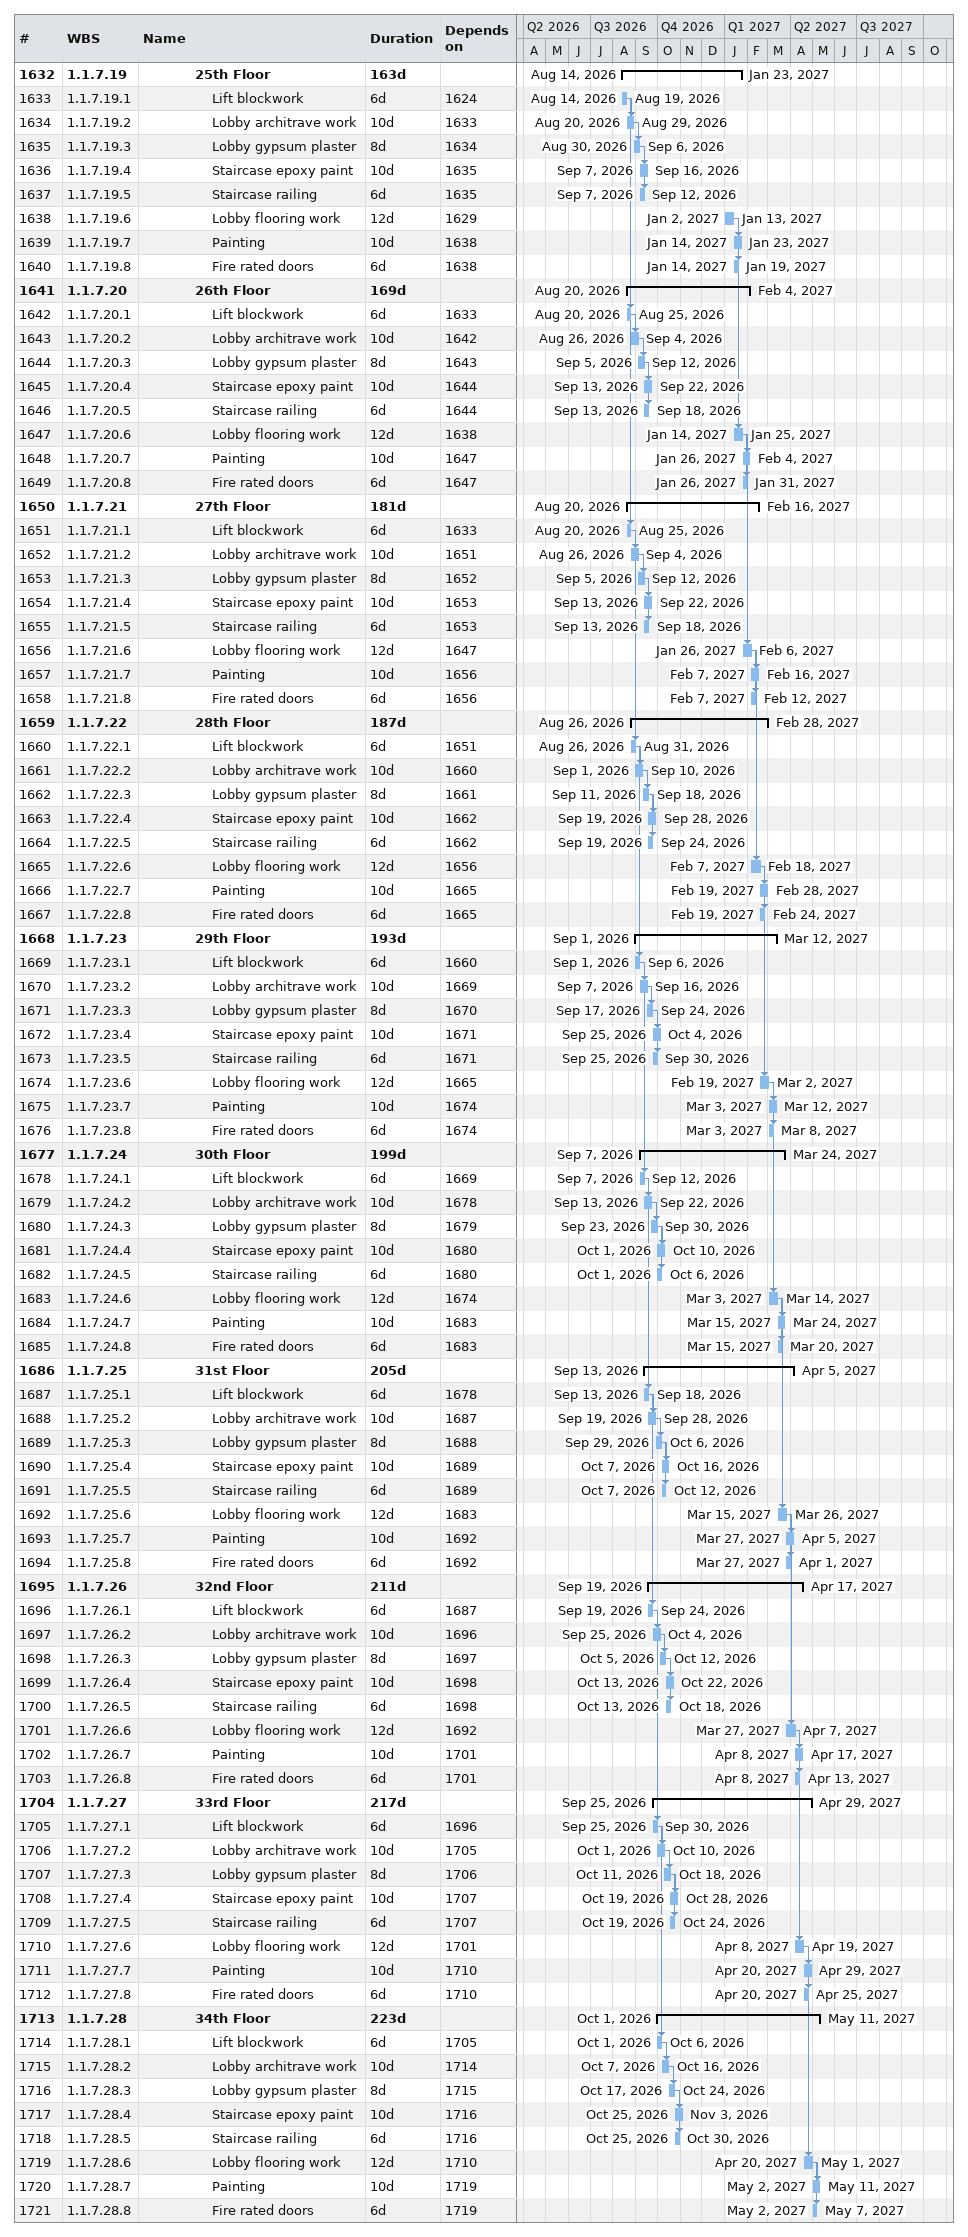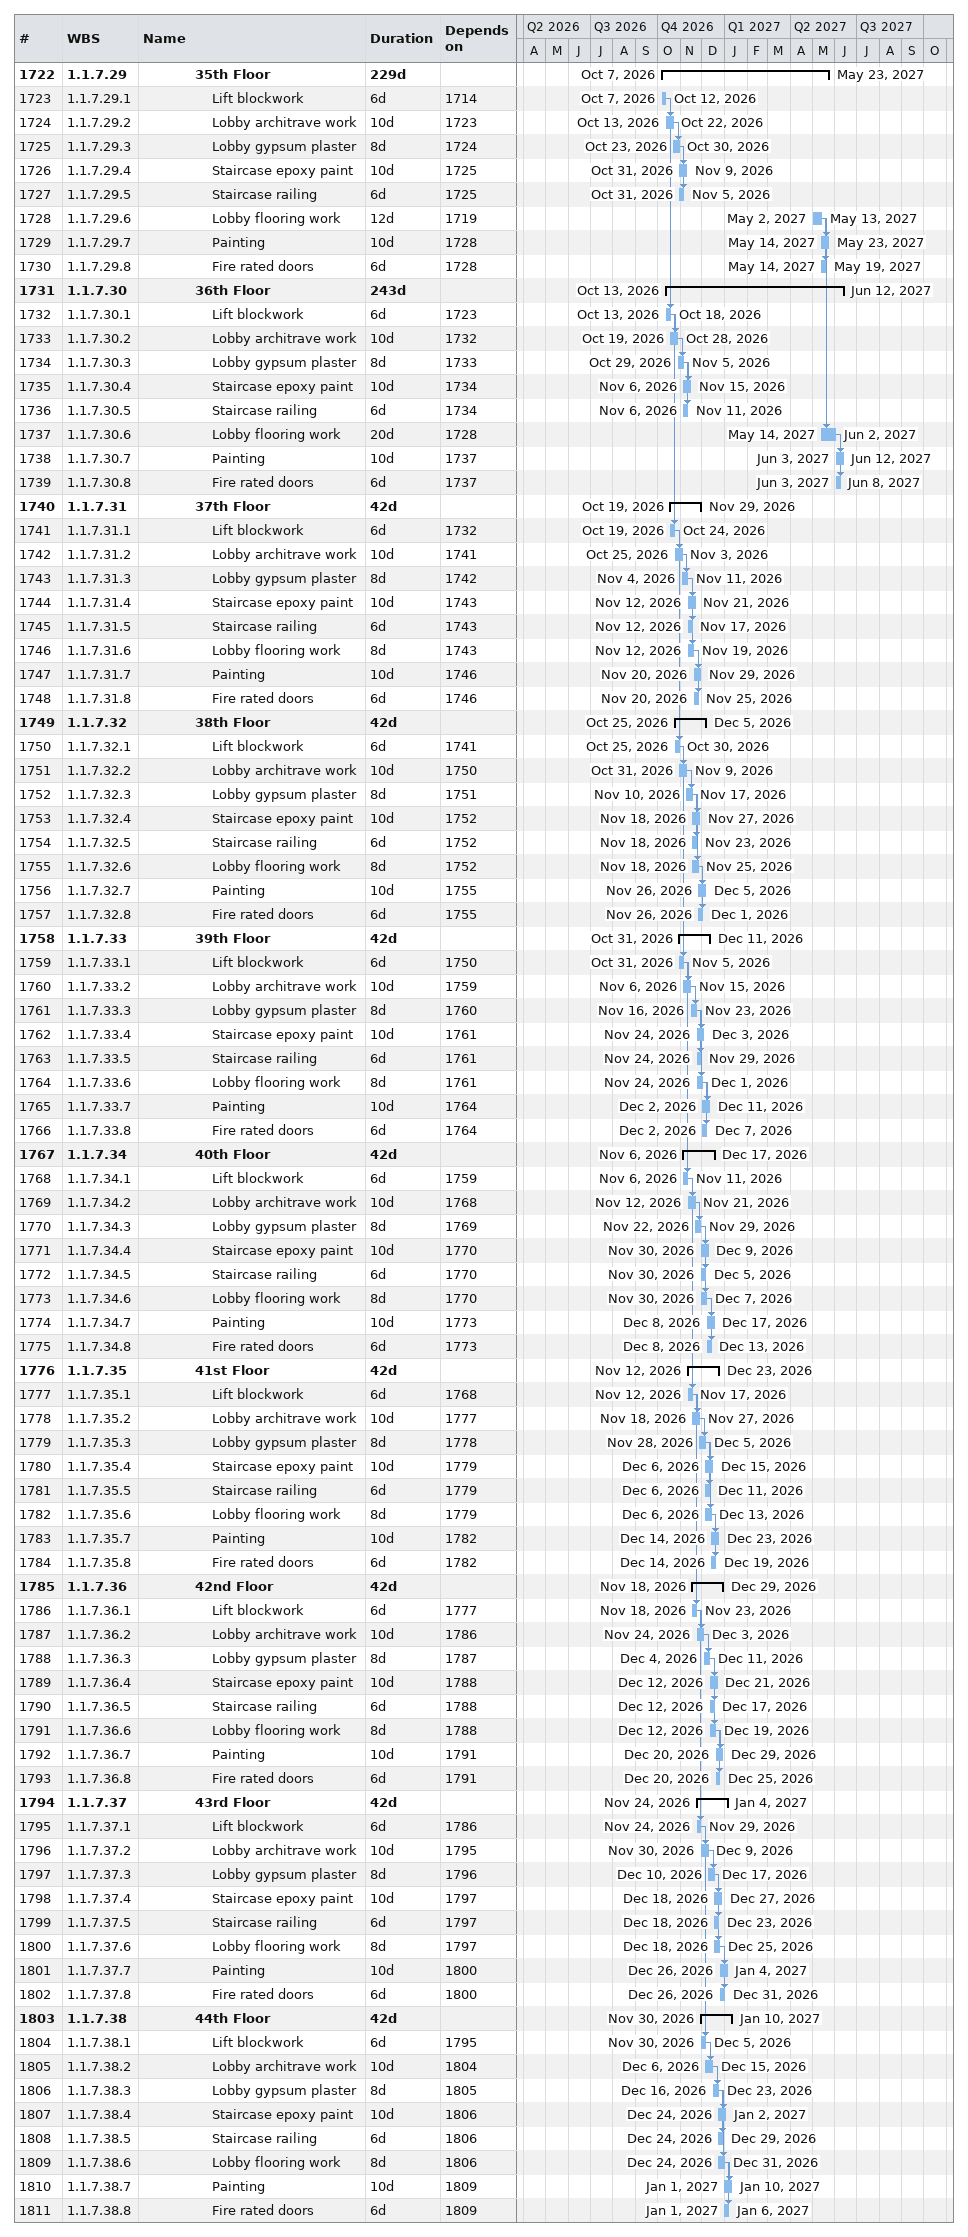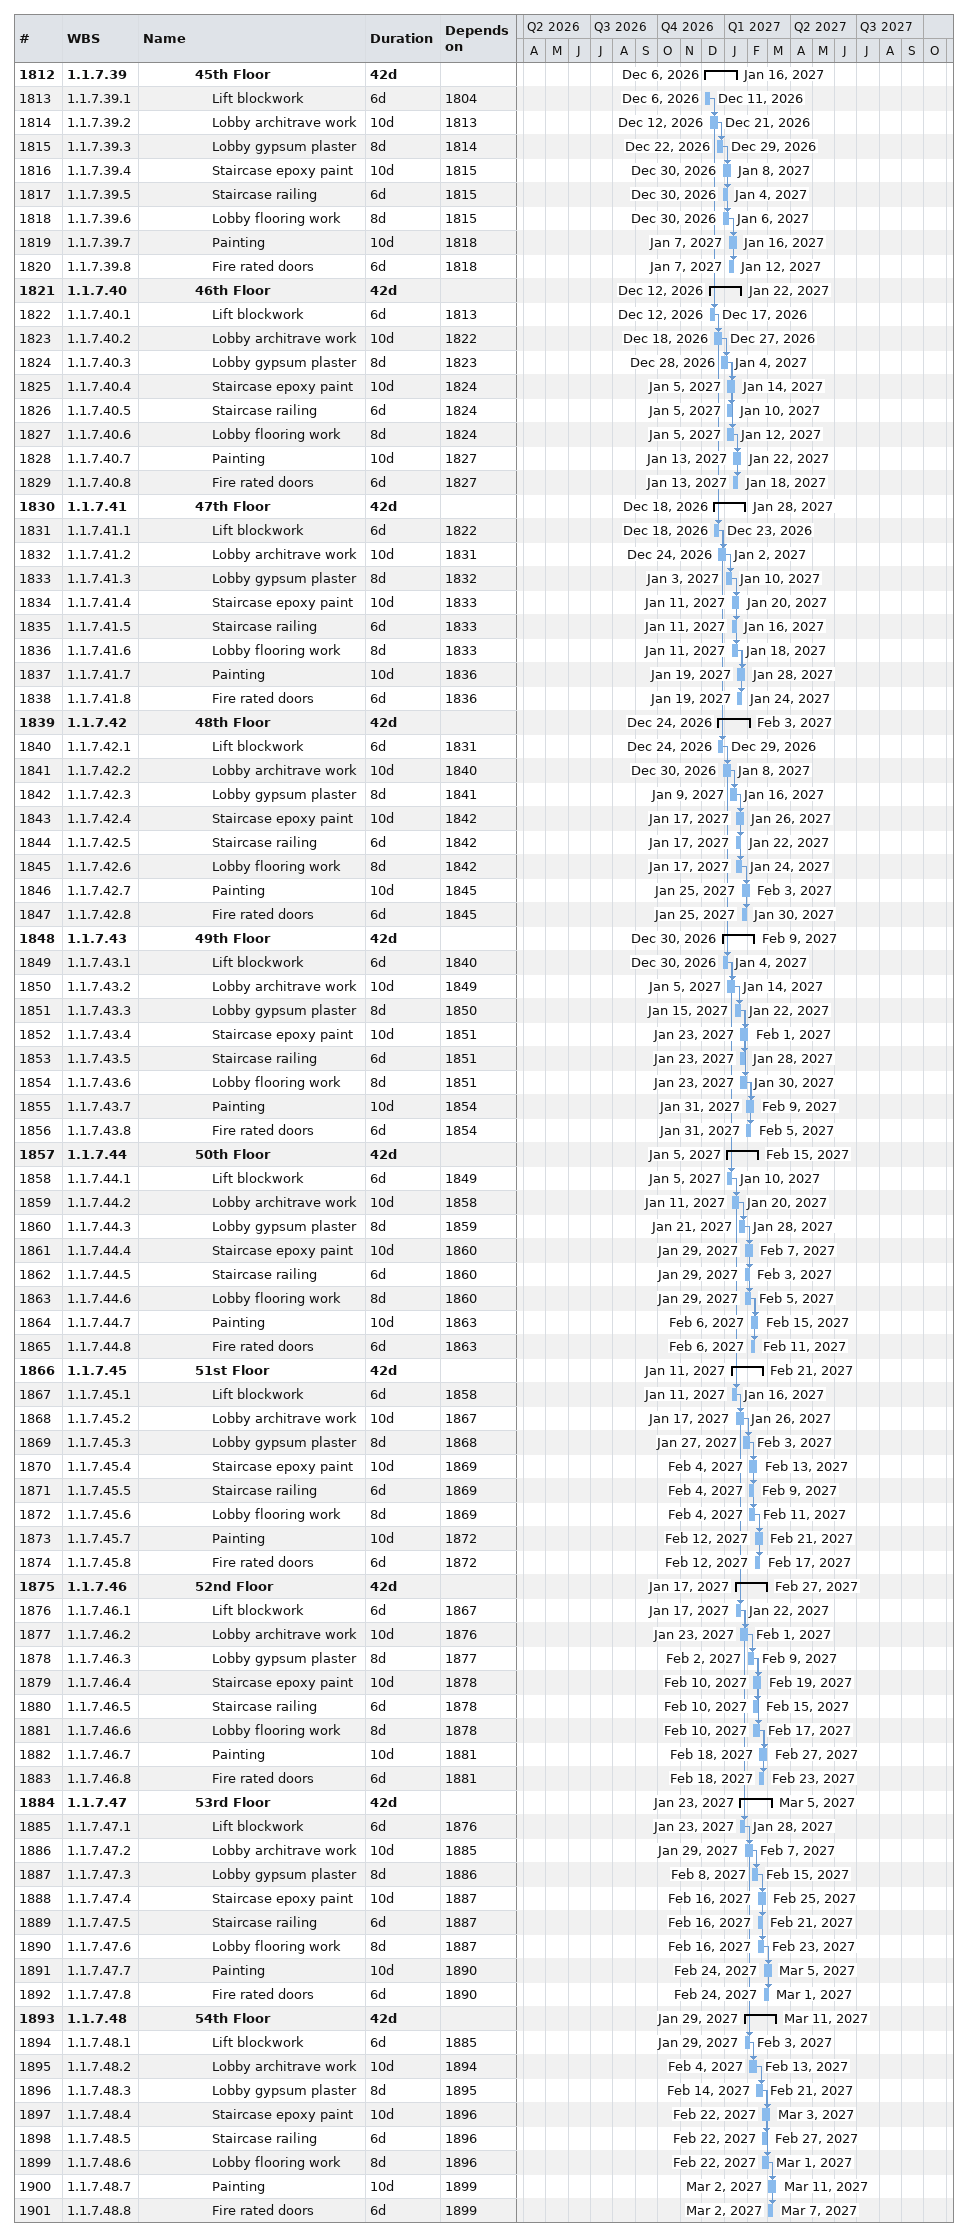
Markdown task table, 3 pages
| ID | WBS | Task | Duration | Start | Finish | Predecessors |
|---|---|---|---|---|---|---|
| 1632 | 1.1.7.19 | **25th Floor** | 163d | 2026-08-14 | 2027-01-23 |  |
| 1633 | 1.1.7.19.1 | Lift blockwork | 6d | 2026-08-14 | 2026-08-19 | 1624 |
| 1634 | 1.1.7.19.2 | Lobby architrave work | 10d | 2026-08-20 | 2026-08-29 | 1633 |
| 1635 | 1.1.7.19.3 | Lobby gypsum plaster | 8d | 2026-08-30 | 2026-09-06 | 1634 |
| 1636 | 1.1.7.19.4 | Staircase epoxy paint | 10d | 2026-09-07 | 2026-09-16 | 1635 |
| 1637 | 1.1.7.19.5 | Staircase railing | 6d | 2026-09-07 | 2026-09-12 | 1635 |
| 1638 | 1.1.7.19.6 | Lobby flooring work | 12d | 2027-01-02 | 2027-01-13 | 1629 |
| 1639 | 1.1.7.19.7 | Painting | 10d | 2027-01-14 | 2027-01-23 | 1638 |
| 1640 | 1.1.7.19.8 | Fire rated doors | 6d | 2027-01-14 | 2027-01-19 | 1638 |
| 1641 | 1.1.7.20 | **26th Floor** | 169d | 2026-08-20 | 2027-02-04 |  |
| 1642 | 1.1.7.20.1 | Lift blockwork | 6d | 2026-08-20 | 2026-08-25 | 1633 |
| 1643 | 1.1.7.20.2 | Lobby architrave work | 10d | 2026-08-26 | 2026-09-04 | 1642 |
| 1644 | 1.1.7.20.3 | Lobby gypsum plaster | 8d | 2026-09-05 | 2026-09-12 | 1643 |
| 1645 | 1.1.7.20.4 | Staircase epoxy paint | 10d | 2026-09-13 | 2026-09-22 | 1644 |
| 1646 | 1.1.7.20.5 | Staircase railing | 6d | 2026-09-13 | 2026-09-18 | 1644 |
| 1647 | 1.1.7.20.6 | Lobby flooring work | 12d | 2027-01-14 | 2027-01-25 | 1638 |
| 1648 | 1.1.7.20.7 | Painting | 10d | 2027-01-26 | 2027-02-04 | 1647 |
| 1649 | 1.1.7.20.8 | Fire rated doors | 6d | 2027-01-26 | 2027-01-31 | 1647 |
| 1650 | 1.1.7.21 | **27th Floor** | 181d | 2026-08-20 | 2027-02-16 |  |
| 1651 | 1.1.7.21.1 | Lift blockwork | 6d | 2026-08-20 | 2026-08-25 | 1633 |
| 1652 | 1.1.7.21.2 | Lobby architrave work | 10d | 2026-08-26 | 2026-09-04 | 1651 |
| 1653 | 1.1.7.21.3 | Lobby gypsum plaster | 8d | 2026-09-05 | 2026-09-12 | 1652 |
| 1654 | 1.1.7.21.4 | Staircase epoxy paint | 10d | 2026-09-13 | 2026-09-22 | 1653 |
| 1655 | 1.1.7.21.5 | Staircase railing | 6d | 2026-09-13 | 2026-09-18 | 1653 |
| 1656 | 1.1.7.21.6 | Lobby flooring work | 12d | 2027-01-26 | 2027-02-06 | 1647 |
| 1657 | 1.1.7.21.7 | Painting | 10d | 2027-02-07 | 2027-02-16 | 1656 |
| 1658 | 1.1.7.21.8 | Fire rated doors | 6d | 2027-02-07 | 2027-02-12 | 1656 |
| 1659 | 1.1.7.22 | **28th Floor** | 187d | 2026-08-26 | 2027-02-28 |  |
| 1660 | 1.1.7.22.1 | Lift blockwork | 6d | 2026-08-26 | 2026-08-31 | 1651 |
| 1661 | 1.1.7.22.2 | Lobby architrave work | 10d | 2026-09-01 | 2026-09-10 | 1660 |
| 1662 | 1.1.7.22.3 | Lobby gypsum plaster | 8d | 2026-09-11 | 2026-09-18 | 1661 |
| 1663 | 1.1.7.22.4 | Staircase epoxy paint | 10d | 2026-09-19 | 2026-09-28 | 1662 |
| 1664 | 1.1.7.22.5 | Staircase railing | 6d | 2026-09-19 | 2026-09-24 | 1662 |
| 1665 | 1.1.7.22.6 | Lobby flooring work | 12d | 2027-02-07 | 2027-02-18 | 1656 |
| 1666 | 1.1.7.22.7 | Painting | 10d | 2027-02-19 | 2027-02-28 | 1665 |
| 1667 | 1.1.7.22.8 | Fire rated doors | 6d | 2027-02-19 | 2027-02-24 | 1665 |
| 1668 | 1.1.7.23 | **29th Floor** | 193d | 2026-09-01 | 2027-03-12 |  |
| 1669 | 1.1.7.23.1 | Lift blockwork | 6d | 2026-09-01 | 2026-09-06 | 1660 |
| 1670 | 1.1.7.23.2 | Lobby architrave work | 10d | 2026-09-07 | 2026-09-16 | 1669 |
| 1671 | 1.1.7.23.3 | Lobby gypsum plaster | 8d | 2026-09-17 | 2026-09-24 | 1670 |
| 1672 | 1.1.7.23.4 | Staircase epoxy paint | 10d | 2026-09-25 | 2026-10-04 | 1671 |
| 1673 | 1.1.7.23.5 | Staircase railing | 6d | 2026-09-25 | 2026-09-30 | 1671 |
| 1674 | 1.1.7.23.6 | Lobby flooring work | 12d | 2027-02-19 | 2027-03-02 | 1665 |
| 1675 | 1.1.7.23.7 | Painting | 10d | 2027-03-03 | 2027-03-12 | 1674 |
| 1676 | 1.1.7.23.8 | Fire rated doors | 6d | 2027-03-03 | 2027-03-08 | 1674 |
| 1677 | 1.1.7.24 | **30th Floor** | 199d | 2026-09-07 | 2027-03-24 |  |
| 1678 | 1.1.7.24.1 | Lift blockwork | 6d | 2026-09-07 | 2026-09-12 | 1669 |
| 1679 | 1.1.7.24.2 | Lobby architrave work | 10d | 2026-09-13 | 2026-09-22 | 1678 |
| 1680 | 1.1.7.24.3 | Lobby gypsum plaster | 8d | 2026-09-23 | 2026-09-30 | 1679 |
| 1681 | 1.1.7.24.4 | Staircase epoxy paint | 10d | 2026-10-01 | 2026-10-10 | 1680 |
| 1682 | 1.1.7.24.5 | Staircase railing | 6d | 2026-10-01 | 2026-10-06 | 1680 |
| 1683 | 1.1.7.24.6 | Lobby flooring work | 12d | 2027-03-03 | 2027-03-14 | 1674 |
| 1684 | 1.1.7.24.7 | Painting | 10d | 2027-03-15 | 2027-03-24 | 1683 |
| 1685 | 1.1.7.24.8 | Fire rated doors | 6d | 2027-03-15 | 2027-03-20 | 1683 |
| 1686 | 1.1.7.25 | **31st Floor** | 205d | 2026-09-13 | 2027-04-05 |  |
| 1687 | 1.1.7.25.1 | Lift blockwork | 6d | 2026-09-13 | 2026-09-18 | 1678 |
| 1688 | 1.1.7.25.2 | Lobby architrave work | 10d | 2026-09-19 | 2026-09-28 | 1687 |
| 1689 | 1.1.7.25.3 | Lobby gypsum plaster | 8d | 2026-09-29 | 2026-10-06 | 1688 |
| 1690 | 1.1.7.25.4 | Staircase epoxy paint | 10d | 2026-10-07 | 2026-10-16 | 1689 |
| 1691 | 1.1.7.25.5 | Staircase railing | 6d | 2026-10-07 | 2026-10-12 | 1689 |
| 1692 | 1.1.7.25.6 | Lobby flooring work | 12d | 2027-03-15 | 2027-03-26 | 1683 |
| 1693 | 1.1.7.25.7 | Painting | 10d | 2027-03-27 | 2027-04-05 | 1692 |
| 1694 | 1.1.7.25.8 | Fire rated doors | 6d | 2027-03-27 | 2027-04-01 | 1692 |
| 1695 | 1.1.7.26 | **32nd Floor** | 211d | 2026-09-19 | 2027-04-17 |  |
| 1696 | 1.1.7.26.1 | Lift blockwork | 6d | 2026-09-19 | 2026-09-24 | 1687 |
| 1697 | 1.1.7.26.2 | Lobby architrave work | 10d | 2026-09-25 | 2026-10-04 | 1696 |
| 1698 | 1.1.7.26.3 | Lobby gypsum plaster | 8d | 2026-10-05 | 2026-10-12 | 1697 |
| 1699 | 1.1.7.26.4 | Staircase epoxy paint | 10d | 2026-10-13 | 2026-10-22 | 1698 |
| 1700 | 1.1.7.26.5 | Staircase railing | 6d | 2026-10-13 | 2026-10-18 | 1698 |
| 1701 | 1.1.7.26.6 | Lobby flooring work | 12d | 2027-03-27 | 2027-04-07 | 1692 |
| 1702 | 1.1.7.26.7 | Painting | 10d | 2027-04-08 | 2027-04-17 | 1701 |
| 1703 | 1.1.7.26.8 | Fire rated doors | 6d | 2027-04-08 | 2027-04-13 | 1701 |
| 1704 | 1.1.7.27 | **33rd Floor** | 217d | 2026-09-25 | 2027-04-29 |  |
| 1705 | 1.1.7.27.1 | Lift blockwork | 6d | 2026-09-25 | 2026-09-30 | 1696 |
| 1706 | 1.1.7.27.2 | Lobby architrave work | 10d | 2026-10-01 | 2026-10-10 | 1705 |
| 1707 | 1.1.7.27.3 | Lobby gypsum plaster | 8d | 2026-10-11 | 2026-10-18 | 1706 |
| 1708 | 1.1.7.27.4 | Staircase epoxy paint | 10d | 2026-10-19 | 2026-10-28 | 1707 |
| 1709 | 1.1.7.27.5 | Staircase railing | 6d | 2026-10-19 | 2026-10-24 | 1707 |
| 1710 | 1.1.7.27.6 | Lobby flooring work | 12d | 2027-04-08 | 2027-04-19 | 1701 |
| 1711 | 1.1.7.27.7 | Painting | 10d | 2027-04-20 | 2027-04-29 | 1710 |
| 1712 | 1.1.7.27.8 | Fire rated doors | 6d | 2027-04-20 | 2027-04-25 | 1710 |
| 1713 | 1.1.7.28 | **34th Floor** | 223d | 2026-10-01 | 2027-05-11 |  |
| 1714 | 1.1.7.28.1 | Lift blockwork | 6d | 2026-10-01 | 2026-10-06 | 1705 |
| 1715 | 1.1.7.28.2 | Lobby architrave work | 10d | 2026-10-07 | 2026-10-16 | 1714 |
| 1716 | 1.1.7.28.3 | Lobby gypsum plaster | 8d | 2026-10-17 | 2026-10-24 | 1715 |
| 1717 | 1.1.7.28.4 | Staircase epoxy paint | 10d | 2026-10-25 | 2026-11-03 | 1716 |
| 1718 | 1.1.7.28.5 | Staircase railing | 6d | 2026-10-25 | 2026-10-30 | 1716 |
| 1719 | 1.1.7.28.6 | Lobby flooring work | 12d | 2027-04-20 | 2027-05-01 | 1710 |
| 1720 | 1.1.7.28.7 | Painting | 10d | 2027-05-02 | 2027-05-11 | 1719 |
| 1721 | 1.1.7.28.8 | Fire rated doors | 6d | 2027-05-02 | 2027-05-07 | 1719 |
| 1722 | 1.1.7.29 | **35th Floor** | 229d | 2026-10-07 | 2027-05-23 |  |
| 1723 | 1.1.7.29.1 | Lift blockwork | 6d | 2026-10-07 | 2026-10-12 | 1714 |
| 1724 | 1.1.7.29.2 | Lobby architrave work | 10d | 2026-10-13 | 2026-10-22 | 1723 |
| 1725 | 1.1.7.29.3 | Lobby gypsum plaster | 8d | 2026-10-23 | 2026-10-30 | 1724 |
| 1726 | 1.1.7.29.4 | Staircase epoxy paint | 10d | 2026-10-31 | 2026-11-09 | 1725 |
| 1727 | 1.1.7.29.5 | Staircase railing | 6d | 2026-10-31 | 2026-11-05 | 1725 |
| 1728 | 1.1.7.29.6 | Lobby flooring work | 12d | 2027-05-02 | 2027-05-13 | 1719 |
| 1729 | 1.1.7.29.7 | Painting | 10d | 2027-05-14 | 2027-05-23 | 1728 |
| 1730 | 1.1.7.29.8 | Fire rated doors | 6d | 2027-05-14 | 2027-05-19 | 1728 |
| 1731 | 1.1.7.30 | **36th Floor** | 243d | 2026-10-13 | 2027-06-12 |  |
| 1732 | 1.1.7.30.1 | Lift blockwork | 6d | 2026-10-13 | 2026-10-18 | 1723 |
| 1733 | 1.1.7.30.2 | Lobby architrave work | 10d | 2026-10-19 | 2026-10-28 | 1732 |
| 1734 | 1.1.7.30.3 | Lobby gypsum plaster | 8d | 2026-10-29 | 2026-11-05 | 1733 |
| 1735 | 1.1.7.30.4 | Staircase epoxy paint | 10d | 2026-11-06 | 2026-11-15 | 1734 |
| 1736 | 1.1.7.30.5 | Staircase railing | 6d | 2026-11-06 | 2026-11-11 | 1734 |
| 1737 | 1.1.7.30.6 | Lobby flooring work | 20d | 2027-05-14 | 2027-06-02 | 1728 |
| 1738 | 1.1.7.30.7 | Painting | 10d | 2027-06-03 | 2027-06-12 | 1737 |
| 1739 | 1.1.7.30.8 | Fire rated doors | 6d | 2027-06-03 | 2027-06-08 | 1737 |
| 1740 | 1.1.7.31 | **37th Floor** | 42d | 2026-10-19 | 2026-11-29 |  |
| 1741 | 1.1.7.31.1 | Lift blockwork | 6d | 2026-10-19 | 2026-10-24 | 1732 |
| 1742 | 1.1.7.31.2 | Lobby architrave work | 10d | 2026-10-25 | 2026-11-03 | 1741 |
| 1743 | 1.1.7.31.3 | Lobby gypsum plaster | 8d | 2026-11-04 | 2026-11-11 | 1742 |
| 1744 | 1.1.7.31.4 | Staircase epoxy paint | 10d | 2026-11-12 | 2026-11-21 | 1743 |
| 1745 | 1.1.7.31.5 | Staircase railing | 6d | 2026-11-12 | 2026-11-17 | 1743 |
| 1746 | 1.1.7.31.6 | Lobby flooring work | 8d | 2026-11-12 | 2026-11-19 | 1743 |
| 1747 | 1.1.7.31.7 | Painting | 10d | 2026-11-20 | 2026-11-29 | 1746 |
| 1748 | 1.1.7.31.8 | Fire rated doors | 6d | 2026-11-20 | 2026-11-25 | 1746 |
| 1749 | 1.1.7.32 | **38th Floor** | 42d | 2026-10-25 | 2026-12-05 |  |
| 1750 | 1.1.7.32.1 | Lift blockwork | 6d | 2026-10-25 | 2026-10-30 | 1741 |
| 1751 | 1.1.7.32.2 | Lobby architrave work | 10d | 2026-10-31 | 2026-11-09 | 1750 |
| 1752 | 1.1.7.32.3 | Lobby gypsum plaster | 8d | 2026-11-10 | 2026-11-17 | 1751 |
| 1753 | 1.1.7.32.4 | Staircase epoxy paint | 10d | 2026-11-18 | 2026-11-27 | 1752 |
| 1754 | 1.1.7.32.5 | Staircase railing | 6d | 2026-11-18 | 2026-11-23 | 1752 |
| 1755 | 1.1.7.32.6 | Lobby flooring work | 8d | 2026-11-18 | 2026-11-25 | 1752 |
| 1756 | 1.1.7.32.7 | Painting | 10d | 2026-11-26 | 2026-12-05 | 1755 |
| 1757 | 1.1.7.32.8 | Fire rated doors | 6d | 2026-11-26 | 2026-12-01 | 1755 |
| 1758 | 1.1.7.33 | **39th Floor** | 42d | 2026-10-31 | 2026-12-11 |  |
| 1759 | 1.1.7.33.1 | Lift blockwork | 6d | 2026-10-31 | 2026-11-05 | 1750 |
| 1760 | 1.1.7.33.2 | Lobby architrave work | 10d | 2026-11-06 | 2026-11-15 | 1759 |
| 1761 | 1.1.7.33.3 | Lobby gypsum plaster | 8d | 2026-11-16 | 2026-11-23 | 1760 |
| 1762 | 1.1.7.33.4 | Staircase epoxy paint | 10d | 2026-11-24 | 2026-12-03 | 1761 |
| 1763 | 1.1.7.33.5 | Staircase railing | 6d | 2026-11-24 | 2026-11-29 | 1761 |
| 1764 | 1.1.7.33.6 | Lobby flooring work | 8d | 2026-11-24 | 2026-12-01 | 1761 |
| 1765 | 1.1.7.33.7 | Painting | 10d | 2026-12-02 | 2026-12-11 | 1764 |
| 1766 | 1.1.7.33.8 | Fire rated doors | 6d | 2026-12-02 | 2026-12-07 | 1764 |
| 1767 | 1.1.7.34 | **40th Floor** | 42d | 2026-11-06 | 2026-12-17 |  |
| 1768 | 1.1.7.34.1 | Lift blockwork | 6d | 2026-11-06 | 2026-11-11 | 1759 |
| 1769 | 1.1.7.34.2 | Lobby architrave work | 10d | 2026-11-12 | 2026-11-21 | 1768 |
| 1770 | 1.1.7.34.3 | Lobby gypsum plaster | 8d | 2026-11-22 | 2026-11-29 | 1769 |
| 1771 | 1.1.7.34.4 | Staircase epoxy paint | 10d | 2026-11-30 | 2026-12-09 | 1770 |
| 1772 | 1.1.7.34.5 | Staircase railing | 6d | 2026-11-30 | 2026-12-05 | 1770 |
| 1773 | 1.1.7.34.6 | Lobby flooring work | 8d | 2026-11-30 | 2026-12-07 | 1770 |
| 1774 | 1.1.7.34.7 | Painting | 10d | 2026-12-08 | 2026-12-17 | 1773 |
| 1775 | 1.1.7.34.8 | Fire rated doors | 6d | 2026-12-08 | 2026-12-13 | 1773 |
| 1776 | 1.1.7.35 | **41st Floor** | 42d | 2026-11-12 | 2026-12-23 |  |
| 1777 | 1.1.7.35.1 | Lift blockwork | 6d | 2026-11-12 | 2026-11-17 | 1768 |
| 1778 | 1.1.7.35.2 | Lobby architrave work | 10d | 2026-11-18 | 2026-11-27 | 1777 |
| 1779 | 1.1.7.35.3 | Lobby gypsum plaster | 8d | 2026-11-28 | 2026-12-05 | 1778 |
| 1780 | 1.1.7.35.4 | Staircase epoxy paint | 10d | 2026-12-06 | 2026-12-15 | 1779 |
| 1781 | 1.1.7.35.5 | Staircase railing | 6d | 2026-12-06 | 2026-12-11 | 1779 |
| 1782 | 1.1.7.35.6 | Lobby flooring work | 8d | 2026-12-06 | 2026-12-13 | 1779 |
| 1783 | 1.1.7.35.7 | Painting | 10d | 2026-12-14 | 2026-12-23 | 1782 |
| 1784 | 1.1.7.35.8 | Fire rated doors | 6d | 2026-12-14 | 2026-12-19 | 1782 |
| 1785 | 1.1.7.36 | **42nd Floor** | 42d | 2026-11-18 | 2026-12-29 |  |
| 1786 | 1.1.7.36.1 | Lift blockwork | 6d | 2026-11-18 | 2026-11-23 | 1777 |
| 1787 | 1.1.7.36.2 | Lobby architrave work | 10d | 2026-11-24 | 2026-12-03 | 1786 |
| 1788 | 1.1.7.36.3 | Lobby gypsum plaster | 8d | 2026-12-04 | 2026-12-11 | 1787 |
| 1789 | 1.1.7.36.4 | Staircase epoxy paint | 10d | 2026-12-12 | 2026-12-21 | 1788 |
| 1790 | 1.1.7.36.5 | Staircase railing | 6d | 2026-12-12 | 2026-12-17 | 1788 |
| 1791 | 1.1.7.36.6 | Lobby flooring work | 8d | 2026-12-12 | 2026-12-19 | 1788 |
| 1792 | 1.1.7.36.7 | Painting | 10d | 2026-12-20 | 2026-12-29 | 1791 |
| 1793 | 1.1.7.36.8 | Fire rated doors | 6d | 2026-12-20 | 2026-12-25 | 1791 |
| 1794 | 1.1.7.37 | **43rd Floor** | 42d | 2026-11-24 | 2027-01-04 |  |
| 1795 | 1.1.7.37.1 | Lift blockwork | 6d | 2026-11-24 | 2026-11-29 | 1786 |
| 1796 | 1.1.7.37.2 | Lobby architrave work | 10d | 2026-11-30 | 2026-12-09 | 1795 |
| 1797 | 1.1.7.37.3 | Lobby gypsum plaster | 8d | 2026-12-10 | 2026-12-17 | 1796 |
| 1798 | 1.1.7.37.4 | Staircase epoxy paint | 10d | 2026-12-18 | 2026-12-27 | 1797 |
| 1799 | 1.1.7.37.5 | Staircase railing | 6d | 2026-12-18 | 2026-12-23 | 1797 |
| 1800 | 1.1.7.37.6 | Lobby flooring work | 8d | 2026-12-18 | 2026-12-25 | 1797 |
| 1801 | 1.1.7.37.7 | Painting | 10d | 2026-12-26 | 2027-01-04 | 1800 |
| 1802 | 1.1.7.37.8 | Fire rated doors | 6d | 2026-12-26 | 2026-12-31 | 1800 |
| 1803 | 1.1.7.38 | **44th Floor** | 42d | 2026-11-30 | 2027-01-10 |  |
| 1804 | 1.1.7.38.1 | Lift blockwork | 6d | 2026-11-30 | 2026-12-05 | 1795 |
| 1805 | 1.1.7.38.2 | Lobby architrave work | 10d | 2026-12-06 | 2026-12-15 | 1804 |
| 1806 | 1.1.7.38.3 | Lobby gypsum plaster | 8d | 2026-12-16 | 2026-12-23 | 1805 |
| 1807 | 1.1.7.38.4 | Staircase epoxy paint | 10d | 2026-12-24 | 2027-01-02 | 1806 |
| 1808 | 1.1.7.38.5 | Staircase railing | 6d | 2026-12-24 | 2026-12-29 | 1806 |
| 1809 | 1.1.7.38.6 | Lobby flooring work | 8d | 2026-12-24 | 2026-12-31 | 1806 |
| 1810 | 1.1.7.38.7 | Painting | 10d | 2027-01-01 | 2027-01-10 | 1809 |
| 1811 | 1.1.7.38.8 | Fire rated doors | 6d | 2027-01-01 | 2027-01-06 | 1809 |
| 1812 | 1.1.7.39 | **45th Floor** | 42d | 2026-12-06 | 2027-01-16 |  |
| 1813 | 1.1.7.39.1 | Lift blockwork | 6d | 2026-12-06 | 2026-12-11 | 1804 |
| 1814 | 1.1.7.39.2 | Lobby architrave work | 10d | 2026-12-12 | 2026-12-21 | 1813 |
| 1815 | 1.1.7.39.3 | Lobby gypsum plaster | 8d | 2026-12-22 | 2026-12-29 | 1814 |
| 1816 | 1.1.7.39.4 | Staircase epoxy paint | 10d | 2026-12-30 | 2027-01-08 | 1815 |
| 1817 | 1.1.7.39.5 | Staircase railing | 6d | 2026-12-30 | 2027-01-04 | 1815 |
| 1818 | 1.1.7.39.6 | Lobby flooring work | 8d | 2026-12-30 | 2027-01-06 | 1815 |
| 1819 | 1.1.7.39.7 | Painting | 10d | 2027-01-07 | 2027-01-16 | 1818 |
| 1820 | 1.1.7.39.8 | Fire rated doors | 6d | 2027-01-07 | 2027-01-12 | 1818 |
| 1821 | 1.1.7.40 | **46th Floor** | 42d | 2026-12-12 | 2027-01-22 |  |
| 1822 | 1.1.7.40.1 | Lift blockwork | 6d | 2026-12-12 | 2026-12-17 | 1813 |
| 1823 | 1.1.7.40.2 | Lobby architrave work | 10d | 2026-12-18 | 2026-12-27 | 1822 |
| 1824 | 1.1.7.40.3 | Lobby gypsum plaster | 8d | 2026-12-28 | 2027-01-04 | 1823 |
| 1825 | 1.1.7.40.4 | Staircase epoxy paint | 10d | 2027-01-05 | 2027-01-14 | 1824 |
| 1826 | 1.1.7.40.5 | Staircase railing | 6d | 2027-01-05 | 2027-01-10 | 1824 |
| 1827 | 1.1.7.40.6 | Lobby flooring work | 8d | 2027-01-05 | 2027-01-12 | 1824 |
| 1828 | 1.1.7.40.7 | Painting | 10d | 2027-01-13 | 2027-01-22 | 1827 |
| 1829 | 1.1.7.40.8 | Fire rated doors | 6d | 2027-01-13 | 2027-01-18 | 1827 |
| 1830 | 1.1.7.41 | **47th Floor** | 42d | 2026-12-18 | 2027-01-28 |  |
| 1831 | 1.1.7.41.1 | Lift blockwork | 6d | 2026-12-18 | 2026-12-23 | 1822 |
| 1832 | 1.1.7.41.2 | Lobby architrave work | 10d | 2026-12-24 | 2027-01-02 | 1831 |
| 1833 | 1.1.7.41.3 | Lobby gypsum plaster | 8d | 2027-01-03 | 2027-01-10 | 1832 |
| 1834 | 1.1.7.41.4 | Staircase epoxy paint | 10d | 2027-01-11 | 2027-01-20 | 1833 |
| 1835 | 1.1.7.41.5 | Staircase railing | 6d | 2027-01-11 | 2027-01-16 | 1833 |
| 1836 | 1.1.7.41.6 | Lobby flooring work | 8d | 2027-01-11 | 2027-01-18 | 1833 |
| 1837 | 1.1.7.41.7 | Painting | 10d | 2027-01-19 | 2027-01-28 | 1836 |
| 1838 | 1.1.7.41.8 | Fire rated doors | 6d | 2027-01-19 | 2027-01-24 | 1836 |
| 1839 | 1.1.7.42 | **48th Floor** | 42d | 2026-12-24 | 2027-02-03 |  |
| 1840 | 1.1.7.42.1 | Lift blockwork | 6d | 2026-12-24 | 2026-12-29 | 1831 |
| 1841 | 1.1.7.42.2 | Lobby architrave work | 10d | 2026-12-30 | 2027-01-08 | 1840 |
| 1842 | 1.1.7.42.3 | Lobby gypsum plaster | 8d | 2027-01-09 | 2027-01-16 | 1841 |
| 1843 | 1.1.7.42.4 | Staircase epoxy paint | 10d | 2027-01-17 | 2027-01-26 | 1842 |
| 1844 | 1.1.7.42.5 | Staircase railing | 6d | 2027-01-17 | 2027-01-22 | 1842 |
| 1845 | 1.1.7.42.6 | Lobby flooring work | 8d | 2027-01-17 | 2027-01-24 | 1842 |
| 1846 | 1.1.7.42.7 | Painting | 10d | 2027-01-25 | 2027-02-03 | 1845 |
| 1847 | 1.1.7.42.8 | Fire rated doors | 6d | 2027-01-25 | 2027-01-30 | 1845 |
| 1848 | 1.1.7.43 | **49th Floor** | 42d | 2026-12-30 | 2027-02-09 |  |
| 1849 | 1.1.7.43.1 | Lift blockwork | 6d | 2026-12-30 | 2027-01-04 | 1840 |
| 1850 | 1.1.7.43.2 | Lobby architrave work | 10d | 2027-01-05 | 2027-01-14 | 1849 |
| 1851 | 1.1.7.43.3 | Lobby gypsum plaster | 8d | 2027-01-15 | 2027-01-22 | 1850 |
| 1852 | 1.1.7.43.4 | Staircase epoxy paint | 10d | 2027-01-23 | 2027-02-01 | 1851 |
| 1853 | 1.1.7.43.5 | Staircase railing | 6d | 2027-01-23 | 2027-01-28 | 1851 |
| 1854 | 1.1.7.43.6 | Lobby flooring work | 8d | 2027-01-23 | 2027-01-30 | 1851 |
| 1855 | 1.1.7.43.7 | Painting | 10d | 2027-01-31 | 2027-02-09 | 1854 |
| 1856 | 1.1.7.43.8 | Fire rated doors | 6d | 2027-01-31 | 2027-02-05 | 1854 |
| 1857 | 1.1.7.44 | **50th Floor** | 42d | 2027-01-05 | 2027-02-15 |  |
| 1858 | 1.1.7.44.1 | Lift blockwork | 6d | 2027-01-05 | 2027-01-10 | 1849 |
| 1859 | 1.1.7.44.2 | Lobby architrave work | 10d | 2027-01-11 | 2027-01-20 | 1858 |
| 1860 | 1.1.7.44.3 | Lobby gypsum plaster | 8d | 2027-01-21 | 2027-01-28 | 1859 |
| 1861 | 1.1.7.44.4 | Staircase epoxy paint | 10d | 2027-01-29 | 2027-02-07 | 1860 |
| 1862 | 1.1.7.44.5 | Staircase railing | 6d | 2027-01-29 | 2027-02-03 | 1860 |
| 1863 | 1.1.7.44.6 | Lobby flooring work | 8d | 2027-01-29 | 2027-02-05 | 1860 |
| 1864 | 1.1.7.44.7 | Painting | 10d | 2027-02-06 | 2027-02-15 | 1863 |
| 1865 | 1.1.7.44.8 | Fire rated doors | 6d | 2027-02-06 | 2027-02-11 | 1863 |
| 1866 | 1.1.7.45 | **51st Floor** | 42d | 2027-01-11 | 2027-02-21 |  |
| 1867 | 1.1.7.45.1 | Lift blockwork | 6d | 2027-01-11 | 2027-01-16 | 1858 |
| 1868 | 1.1.7.45.2 | Lobby architrave work | 10d | 2027-01-17 | 2027-01-26 | 1867 |
| 1869 | 1.1.7.45.3 | Lobby gypsum plaster | 8d | 2027-01-27 | 2027-02-03 | 1868 |
| 1870 | 1.1.7.45.4 | Staircase epoxy paint | 10d | 2027-02-04 | 2027-02-13 | 1869 |
| 1871 | 1.1.7.45.5 | Staircase railing | 6d | 2027-02-04 | 2027-02-09 | 1869 |
| 1872 | 1.1.7.45.6 | Lobby flooring work | 8d | 2027-02-04 | 2027-02-11 | 1869 |
| 1873 | 1.1.7.45.7 | Painting | 10d | 2027-02-12 | 2027-02-21 | 1872 |
| 1874 | 1.1.7.45.8 | Fire rated doors | 6d | 2027-02-12 | 2027-02-17 | 1872 |
| 1875 | 1.1.7.46 | **52nd Floor** | 42d | 2027-01-17 | 2027-02-27 |  |
| 1876 | 1.1.7.46.1 | Lift blockwork | 6d | 2027-01-17 | 2027-01-22 | 1867 |
| 1877 | 1.1.7.46.2 | Lobby architrave work | 10d | 2027-01-23 | 2027-02-01 | 1876 |
| 1878 | 1.1.7.46.3 | Lobby gypsum plaster | 8d | 2027-02-02 | 2027-02-09 | 1877 |
| 1879 | 1.1.7.46.4 | Staircase epoxy paint | 10d | 2027-02-10 | 2027-02-19 | 1878 |
| 1880 | 1.1.7.46.5 | Staircase railing | 6d | 2027-02-10 | 2027-02-15 | 1878 |
| 1881 | 1.1.7.46.6 | Lobby flooring work | 8d | 2027-02-10 | 2027-02-17 | 1878 |
| 1882 | 1.1.7.46.7 | Painting | 10d | 2027-02-18 | 2027-02-27 | 1881 |
| 1883 | 1.1.7.46.8 | Fire rated doors | 6d | 2027-02-18 | 2027-02-23 | 1881 |
| 1884 | 1.1.7.47 | **53rd Floor** | 42d | 2027-01-23 | 2027-03-05 |  |
| 1885 | 1.1.7.47.1 | Lift blockwork | 6d | 2027-01-23 | 2027-01-28 | 1876 |
| 1886 | 1.1.7.47.2 | Lobby architrave work | 10d | 2027-01-29 | 2027-02-07 | 1885 |
| 1887 | 1.1.7.47.3 | Lobby gypsum plaster | 8d | 2027-02-08 | 2027-02-15 | 1886 |
| 1888 | 1.1.7.47.4 | Staircase epoxy paint | 10d | 2027-02-16 | 2027-02-25 | 1887 |
| 1889 | 1.1.7.47.5 | Staircase railing | 6d | 2027-02-16 | 2027-02-21 | 1887 |
| 1890 | 1.1.7.47.6 | Lobby flooring work | 8d | 2027-02-16 | 2027-02-23 | 1887 |
| 1891 | 1.1.7.47.7 | Painting | 10d | 2027-02-24 | 2027-03-05 | 1890 |
| 1892 | 1.1.7.47.8 | Fire rated doors | 6d | 2027-02-24 | 2027-03-01 | 1890 |
| 1893 | 1.1.7.48 | **54th Floor** | 42d | 2027-01-29 | 2027-03-11 |  |
| 1894 | 1.1.7.48.1 | Lift blockwork | 6d | 2027-01-29 | 2027-02-03 | 1885 |
| 1895 | 1.1.7.48.2 | Lobby architrave work | 10d | 2027-02-04 | 2027-02-13 | 1894 |
| 1896 | 1.1.7.48.3 | Lobby gypsum plaster | 8d | 2027-02-14 | 2027-02-21 | 1895 |
| 1897 | 1.1.7.48.4 | Staircase epoxy paint | 10d | 2027-02-22 | 2027-03-03 | 1896 |
| 1898 | 1.1.7.48.5 | Staircase railing | 6d | 2027-02-22 | 2027-02-27 | 1896 |
| 1899 | 1.1.7.48.6 | Lobby flooring work | 8d | 2027-02-22 | 2027-03-01 | 1896 |
| 1900 | 1.1.7.48.7 | Painting | 10d | 2027-03-02 | 2027-03-11 | 1899 |
| 1901 | 1.1.7.48.8 | Fire rated doors | 6d | 2027-03-02 | 2027-03-07 | 1899 |
